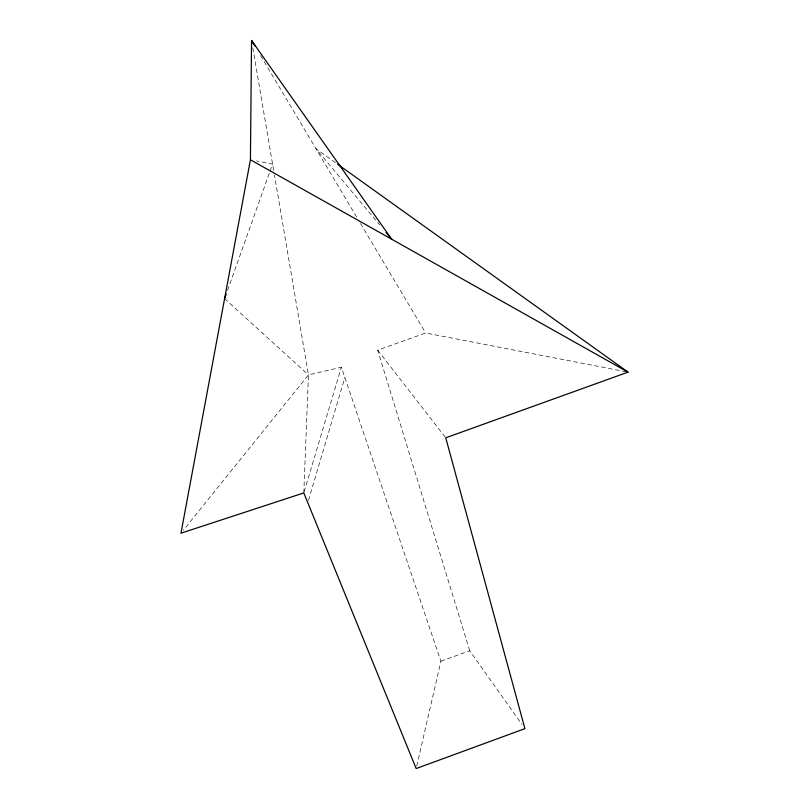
<?xml version="1.0" encoding="UTF-8"?>
<svg xmlns="http://www.w3.org/2000/svg" width="809" height="809" viewBox="0 0 809 809"><rect width="100%" height="100%" fill="white"/><g stroke="black" fill="none" stroke-linecap="round" stroke-linejoin="round"><path stroke-width="0.61" stroke-dasharray="4.04 3.03" d="M303.8 492.924L308.451 374.931L274.484 175.24M416.736 766.113L440.905 661.256L341.368 367.246L308.451 374.931L183.34 530.259M308.502 500.306L344.856 377.57M304.154 491.71L341.368 367.246M227.541 290.38L269.64 172.347M270.054 171.164L272.582 164.085L256.574 160.961M440.905 661.256L469.716 650.749L522.017 724.551M469.716 650.749L377.672 350.155L425.645 332.984L626.803 371.897M335.502 162.7L315.995 148.735L379.593 224.771M224.589 298.652L308.451 374.931M377.672 350.155L445.739 437.811M260.569 55.609L356.638 217.014M360.501 223.517L425.645 332.984M252.812 47.873L273.634 170.284"/><path stroke-width="1.21" d="M337.555 164.166L628.037 372.14L445.739 437.811L524.92 728.656L416.17 768.55L303.8 492.924L180.963 533.202L250.426 159.757L251.548 40.45L391.667 239.201L386.035 232.466M224.589 298.652L226.277 293.93M250.426 159.757L628.037 372.14M254.764 45.86L251.548 40.45L251.963 42.928"/></g></svg>
